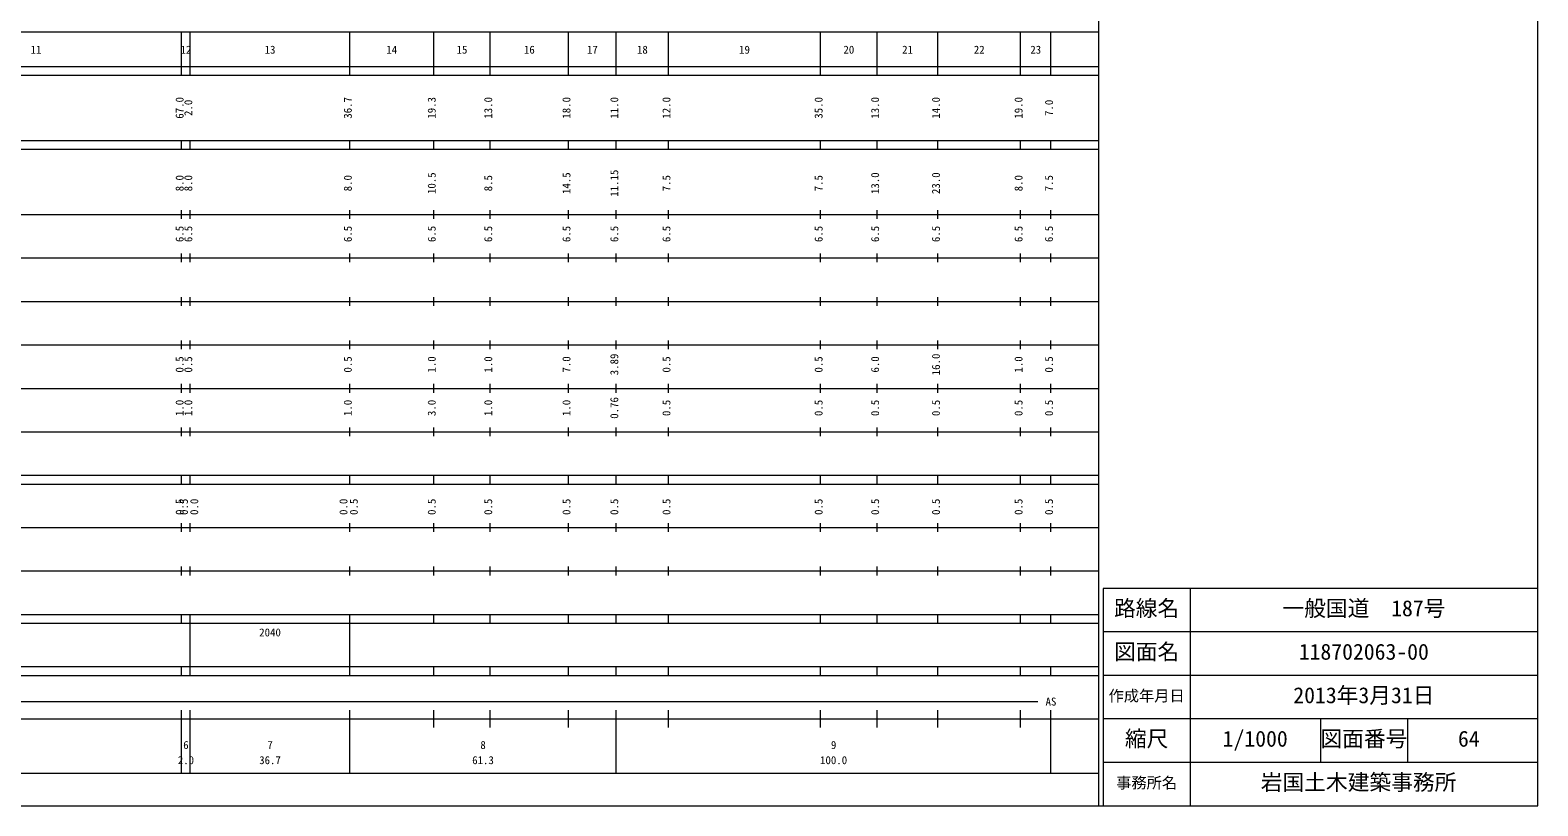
# Model space of a CAD drawing. Units: millimetres on the paper, enlarged 1000 times. Extents: x -10028 to 629972, y -208161 to 151839.
# Drawn here: x 283134 to 629972, y -208161 to -29804 of the extents above; entities that cross this region are included whole.
import ezdxf
from ezdxf.enums import TextEntityAlignment as Align

# ---------------------------------------------------------------- set-up
doc = ezdxf.new("R2010")
doc.units = ezdxf.units.MM
doc.header["$LTSCALE"] = 1000
for name, color, linetype, lineweight in [('S-BGD-HTXT', 7, 'Continuous', 13), ('S-TTL', 2, 'Continuous', 13), ('S-TTL-TXT', 7, 'Continuous', 13)]:
    doc.layers.add(name, color=color, linetype=linetype, lineweight=lineweight)
doc.layers.add('表題_事務所名', color=7, linetype='Continuous')
doc.styles.add('ＭＳ ゴシック', font='')
doc.styles.get('ＭＳ ゴシック').set_extended_font_data('MS Gothic')

msp = doc.modelspace()

# ---------------------------------------------------------------- linework, layer by layer
at = {"layer": 'S-BGD-HTXT'}
for p, q in [((528972, -208161), (528972, 141839)), ((17972, -30161), (528972, -30161)), ((317972, -40161), (317972, -30161)), ((319972, -40161), (319972, -30161)), ((356672, -40161), (356672, -30161)), ((375972, -40161), (375972, -30161)), ((388972, -40161), (388972, -30161)), ((406972, -40161), (406972, -30161)), ((417972, -40161), (417972, -30161)), ((429972, -40161), (429972, -30161)), ((464972, -40161), (464972, -30161)), ((477972, -40161), (477972, -30161)), ((491972, -40161), (491972, -30161)), ((510972, -40161), (510972, -30161)), ((517972, -40161), (517972, -30161)), ((-10028, -38161), (528972, -38161)), ((-10028, -40161), (528972, -40161)), ((-10028, -55161), (528972, -55161)), ((317972, -57161), (317972, -55161)), ((319972, -57161), (319972, -55161)), ((356672, -57161), (356672, -55161)), ((375972, -57161), (375972, -55161)), ((388972, -57161), (388972, -55161)), ((406972, -57161), (406972, -55161)), ((417972, -57161), (417972, -55161)), ((429972, -57161), (429972, -55161)), ((464972, -57161), (464972, -55161)), ((477972, -57161), (477972, -55161)), ((491972, -57161), (491972, -55161)), ((510972, -57161), (510972, -55161)), ((517972, -57161), (517972, -55161)), ((-10028, -57161), (528972, -57161)), ((-10028, -72161), (528972, -72161)), ((317972, -73161), (317972, -71161)), ((319972, -73161), (319972, -71161)), ((356672, -73161), (356672, -71161)), ((375972, -73161), (375972, -71161)), ((388972, -73161), (388972, -71161)), ((406972, -73161), (406972, -71161)), ((417972, -73161), (417972, -71161)), ((429972, -73161), (429972, -71161)), ((464972, -73161), (464972, -71161)), ((477972, -73161), (477972, -71161)), ((491972, -73161), (491972, -71161)), ((510972, -73161), (510972, -71161)), ((517972, -73161), (517972, -71161)), ((-4028, -82161), (528972, -82161)), ((317972, -83161), (317972, -81161)), ((319972, -83161), (319972, -81161)), ((356672, -83161), (356672, -81161)), ((375972, -83161), (375972, -81161)), ((388972, -83161), (388972, -81161)), ((406972, -83161), (406972, -81161)), ((417972, -83161), (417972, -81161)), ((429972, -83161), (429972, -81161)), ((464972, -83161), (464972, -81161)), ((477972, -83161), (477972, -81161)), ((491972, -83161), (491972, -81161)), ((510972, -83161), (510972, -81161)), ((517972, -83161), (517972, -81161)), ((1972, -92161), (528972, -92161)), ((317972, -93161), (317972, -91161)), ((319972, -93161), (319972, -91161)), ((356672, -93161), (356672, -91161)), ((375972, -93161), (375972, -91161)), ((388972, -93161), (388972, -91161)), ((406972, -93161), (406972, -91161)), ((417972, -93161), (417972, -91161)), ((429972, -93161), (429972, -91161)), ((464972, -93161), (464972, -91161)), ((477972, -93161), (477972, -91161)), ((491972, -93161), (491972, -91161)), ((510972, -93161), (510972, -91161)), ((517972, -93161), (517972, -91161)), ((-4028, -102161), (528972, -102161)), ((317972, -103161), (317972, -101161)), ((319972, -103161), (319972, -101161)), ((356672, -103161), (356672, -101161)), ((375972, -103161), (375972, -101161)), ((388972, -103161), (388972, -101161)), ((406972, -103161), (406972, -101161)), ((417972, -103161), (417972, -101161)), ((429972, -103161), (429972, -101161)), ((464972, -103161), (464972, -101161)), ((477972, -103161), (477972, -101161)), ((491972, -103161), (491972, -101161)), ((510972, -103161), (510972, -101161)), ((517972, -103161), (517972, -101161)), ((1972, -112161), (528972, -112161)), ((317972, -113161), (317972, -111161)), ((319972, -113161), (319972, -111161)), ((356672, -113161), (356672, -111161)), ((375972, -113161), (375972, -111161)), ((388972, -113161), (388972, -111161)), ((406972, -113161), (406972, -111161)), ((417972, -113161), (417972, -111161)), ((429972, -113161), (429972, -111161)), ((464972, -113161), (464972, -111161)), ((477972, -113161), (477972, -111161)), ((491972, -113161), (491972, -111161)), ((510972, -113161), (510972, -111161)), ((517972, -113161), (517972, -111161)), ((317972, -123161), (317972, -121161)), ((319972, -123161), (319972, -121161)), ((356672, -123161), (356672, -121161)), ((375972, -123161), (375972, -121161)), ((388972, -123161), (388972, -121161)), ((406972, -123161), (406972, -121161)), ((417972, -123161), (417972, -121161)), ((429972, -123161), (429972, -121161)), ((464972, -123161), (464972, -121161)), ((477972, -123161), (477972, -121161)), ((491972, -123161), (491972, -121161)), ((510972, -123161), (510972, -121161)), ((517972, -123161), (517972, -121161)), ((-4028, -122161), (528972, -122161)), ((-10028, -132161), (528972, -132161)), ((-10028, -134161), (528972, -134161)), ((317972, -134161), (317972, -132161)), ((319972, -134161), (319972, -132161)), ((356672, -134161), (356672, -132161)), ((375972, -134161), (375972, -132161)), ((388972, -134161), (388972, -132161)), ((406972, -134161), (406972, -132161)), ((417972, -134161), (417972, -132161)), ((429972, -134161), (429972, -132161)), ((464972, -134161), (464972, -132161)), ((477972, -134161), (477972, -132161)), ((491972, -134161), (491972, -132161)), ((510972, -134161), (510972, -132161)), ((517972, -134161), (517972, -132161)), ((-1028, -144161), (528972, -144161)), ((317972, -145161), (317972, -143161)), ((319972, -145161), (319972, -143161)), ((356672, -145161), (356672, -143161)), ((375972, -145161), (375972, -143161)), ((388972, -145161), (388972, -143161)), ((406972, -145161), (406972, -143161)), ((417972, -145161), (417972, -143161)), ((429972, -145161), (429972, -143161)), ((464972, -145161), (464972, -143161)), ((477972, -145161), (477972, -143161)), ((491972, -145161), (491972, -143161)), ((510972, -145161), (510972, -143161)), ((517972, -145161), (517972, -143161)), ((-10028, -154161), (528972, -154161)), ((317972, -155161), (317972, -153161)), ((319972, -155161), (319972, -153161)), ((356672, -155161), (356672, -153161)), ((375972, -155161), (375972, -153161)), ((388972, -155161), (388972, -153161)), ((406972, -155161), (406972, -153161)), ((417972, -155161), (417972, -153161)), ((429972, -155161), (429972, -153161)), ((464972, -155161), (464972, -153161)), ((477972, -155161), (477972, -153161)), ((491972, -155161), (491972, -153161)), ((510972, -155161), (510972, -153161)), ((517972, -155161), (517972, -153161)), ((-10028, -164161), (528972, -164161)), ((-10028, -166161), (528972, -166161)), ((317972, -166161), (317972, -164161)), ((319972, -166161), (319972, -164161)), ((319972, -176161), (319972, -166161)), ((356672, -166161), (356672, -164161)), ((356672, -176161), (356672, -166161)), ((375972, -166161), (375972, -164161)), ((388972, -166161), (388972, -164161)), ((406972, -166161), (406972, -164161)), ((417972, -166161), (417972, -164161)), ((429972, -166161), (429972, -164161)), ((464972, -166161), (464972, -164161)), ((477972, -166161), (477972, -164161)), ((491972, -166161), (491972, -164161)), ((510972, -166161), (510972, -164161)), ((517972, -166161), (517972, -164161)), ((-10028, -176161), (528972, -176161)), ((317972, -178161), (317972, -176161)), ((319972, -178161), (319972, -176161)), ((356672, -178161), (356672, -176161)), ((375972, -178161), (375972, -176161)), ((388972, -178161), (388972, -176161)), ((406972, -178161), (406972, -176161)), ((417972, -178161), (417972, -176161)), ((429972, -178161), (429972, -176161)), ((464972, -178161), (464972, -176161)), ((477972, -178161), (477972, -176161)), ((491972, -178161), (491972, -176161)), ((510972, -178161), (510972, -176161)), ((517972, -178161), (517972, -176161)), ((-10028, -178161), (528972, -178161)), ((201472, -184161), (514972, -184161)), ((317972, -200661), (317972, -186161)), ((319972, -200661), (319972, -186161)), ((356672, -200661), (356672, -186161)), ((375972, -190161), (375972, -186161)), ((388972, -190161), (388972, -186161)), ((406972, -190161), (406972, -186161)), ((417972, -200661), (417972, -186161)), ((429972, -190161), (429972, -186161)), ((464972, -190161), (464972, -186161)), ((477972, -190161), (477972, -186161)), ((491972, -190161), (491972, -186161)), ((510972, -190161), (510972, -186161)), ((517972, -200661), (517972, -186161)), ((-10028, -188161), (528972, -188161)), ((17972, -200661), (528972, -200661))]:
    msp.add_line(p, q, dxfattribs=at)
at = {"layer": 'S-TTL'}
for p, q in [((629972, -208161), (629972, 151839)), ((629972, -158161), (529972, -158161)), ((529972, -158161), (529972, -208161)), ((549972, -158161), (549972, -208161)), ((629972, -168161), (529972, -168161)), ((629972, -178161), (529972, -178161)), ((629972, -188161), (529972, -188161)), ((579972, -188161), (579972, -198161)), ((599972, -188161), (599972, -198161)), ((629972, -198161), (529972, -198161)), ((-10028, -208161), (629972, -208161))]:
    msp.add_line(p, q, dxfattribs=at)

# ---------------------------------------------------------------- texts
at = {"layer": 'S-BGD-HTXT', "style": 'ＭＳ ゴシック'}
for s, p in [('11', (283222, -35756)), ('12', (317722, -35756)), ('13', (337072, -35756)), ('14', (365072, -35756)), ('15', (381222, -35756)), ('16', (396722, -35756)), ('17', (411222, -35756)), ('18', (422722, -35756)), ('19', (446222, -35756)), ('20', (470222, -35756)), ('21', (483722, -35756)), ('22', (500222, -35756)), ('23', (513222, -35756)), ('2040', (335822, -169756)), ('AS', (516722, -185661)), ('6', (318347, -195638)), ('7', (337697, -195638)), ('8', (386697, -195638)), ('9', (467347, -195638)), ('2.0', (317097, -199128)), ('36.7', (335822, -199128)), ('61.3', (384822, -199128)), ('100.0', (464847, -199128))]:
    msp.add_text(s, height=1833, dxfattribs=at).set_placement(p, align=Align.BOTTOM_LEFT)
for s, p in [('67.0', (318972, -50161)), ('2.0', (320972, -49536)), ('36.7', (357672, -50161)), ('19.3', (376972, -50161)), ('13.0', (389972, -50161)), ('18.0', (407972, -50161)), ('11.0', (418972, -50161)), ('12.0', (430972, -50161)), ('35.0', (465972, -50161)), ('13.0', (478972, -50161)), ('14.0', (492972, -50161)), ('19.0', (511972, -50161)), ('7.0', (518972, -49536)), ('11.15', (418972, -68112)), ('8.0', (318972, -66862)), ('8.0', (320972, -66862)), ('8.0', (357672, -66862)), ('10.5', (376972, -67487)), ('8.5', (389972, -66862)), ('14.5', (407972, -67487)), ('7.5', (430972, -66862)), ('7.5', (465972, -66862)), ('13.0', (478972, -67487)), ('23.0', (492972, -67487)), ('8.0', (511972, -66862)), ('7.5', (518972, -66862)), ('6.5', (318972, -78536)), ('6.5', (320972, -78536)), ('6.5', (357672, -78536)), ('6.5', (376972, -78536)), ('6.5', (389972, -78536)), ('6.5', (407972, -78536)), ('6.5', (418972, -78536)), ('6.5', (430972, -78536)), ('6.5', (465972, -78536)), ('6.5', (478972, -78536)), ('6.5', (492972, -78536)), ('6.5', (511972, -78536)), ('6.5', (518972, -78536)), ('0.5', (318972, -108536)), ('0.5', (320972, -108536)), ('0.5', (357672, -108536)), ('1.0', (376972, -108536)), ('1.0', (389972, -108536)), ('7.0', (407972, -108536)), ('3.89', (418972, -109161)), ('0.5', (430972, -108536)), ('0.5', (465972, -108536)), ('6.0', (478972, -108536)), ('16.0', (492972, -109161)), ('1.0', (511972, -108536)), ('0.5', (518972, -108536)), ('0.76', (418972, -119161)), ('1.0', (318972, -118536)), ('1.0', (320972, -118536)), ('1.0', (357672, -118536)), ('3.0', (376972, -118536)), ('1.0', (389972, -118536)), ('1.0', (407972, -118536)), ('0.5', (430972, -118536)), ('0.5', (465972, -118536)), ('0.5', (478972, -118536)), ('0.5', (492972, -118536)), ('0.5', (511972, -118536)), ('0.5', (518972, -118536)), ('0.5', (318972, -141272)), ('0.5', (319972, -141272)), ('0.0', (322342, -141272)), ('0.0', (356672, -141272)), ('0.5', (359042, -141272)), ('0.5', (376972, -141272)), ('0.5', (389972, -141272)), ('0.5', (407972, -141272)), ('0.5', (418972, -141272)), ('0.5', (430972, -141272)), ('0.5', (465972, -141272)), ('0.5', (478972, -141272)), ('0.5', (492972, -141272)), ('0.5', (511972, -141272)), ('0.5', (518972, -141272))]:
    msp.add_text(s, height=1833, rotation=90, dxfattribs=at).set_placement(p, align=Align.BOTTOM_LEFT)
at = {"layer": 'S-TTL-TXT', "style": 'ＭＳ ゴシック'}
for s, height, p in [('路線名', 3666, (532472, -165661)), ('路線名', 3666, (532472, -165661)), ('一般国道\u3000187号', 3666, (571222, -165661)), ('図面名', 3666, (532472, -175661)), ('図面名', 3666, (532472, -175661)), ('118702063-00', 3666, (574972, -175661)), ('2013年3月31日', 3666, (573722, -185661)), ('作成年月日', 2566, (531222, -184911)), ('作成年月日', 2566, (531222, -184911)), ('縮尺', 3666, (534972, -195661)), ('縮尺', 3666, (534972, -195661)), ('1/1000', 3666, (557472, -195661)), ('図面番号', 3666, (579972, -195661)), ('図面番号', 3666, (579972, -195661)), ('64', 3666, (611597, -195661)), ('事務所名', 2566, (532972, -204911)), ('事務所名', 2566, (532972, -204911))]:
    msp.add_text(s, height=height, dxfattribs=at).set_placement(p, align=Align.BOTTOM_LEFT)
at = {"layer": '表題_事務所名', "style": 'ＭＳ ゴシック'}
msp.add_text('岩国土木建築事務所 ', height=3666, dxfattribs=at).set_placement((566222, -205661), align=Align.BOTTOM_LEFT)

doc.saveas('drawing.dxf')
